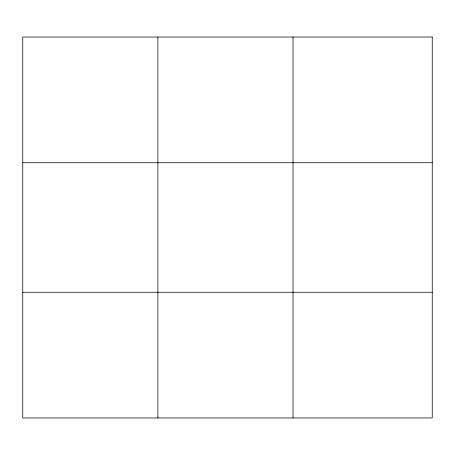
<?xml version="1.0" encoding="UTF-8"?>
<svg xmlns="http://www.w3.org/2000/svg" width="455" height="455" viewBox="0 0 455 455"><rect width="100%" height="100%" fill="white"/><g stroke="black" fill="none" stroke-linecap="round" stroke-linejoin="round"><path stroke-width="0.68" d="M157.885 417.963L157.885 37.037M293.02 417.963L293.02 37.037M22.75 162.742L432.25 162.742M22.75 292.258L432.25 292.258M432.25 37.037L432.25 417.963L22.75 417.963L22.75 37.037L432.25 37.037"/></g></svg>
